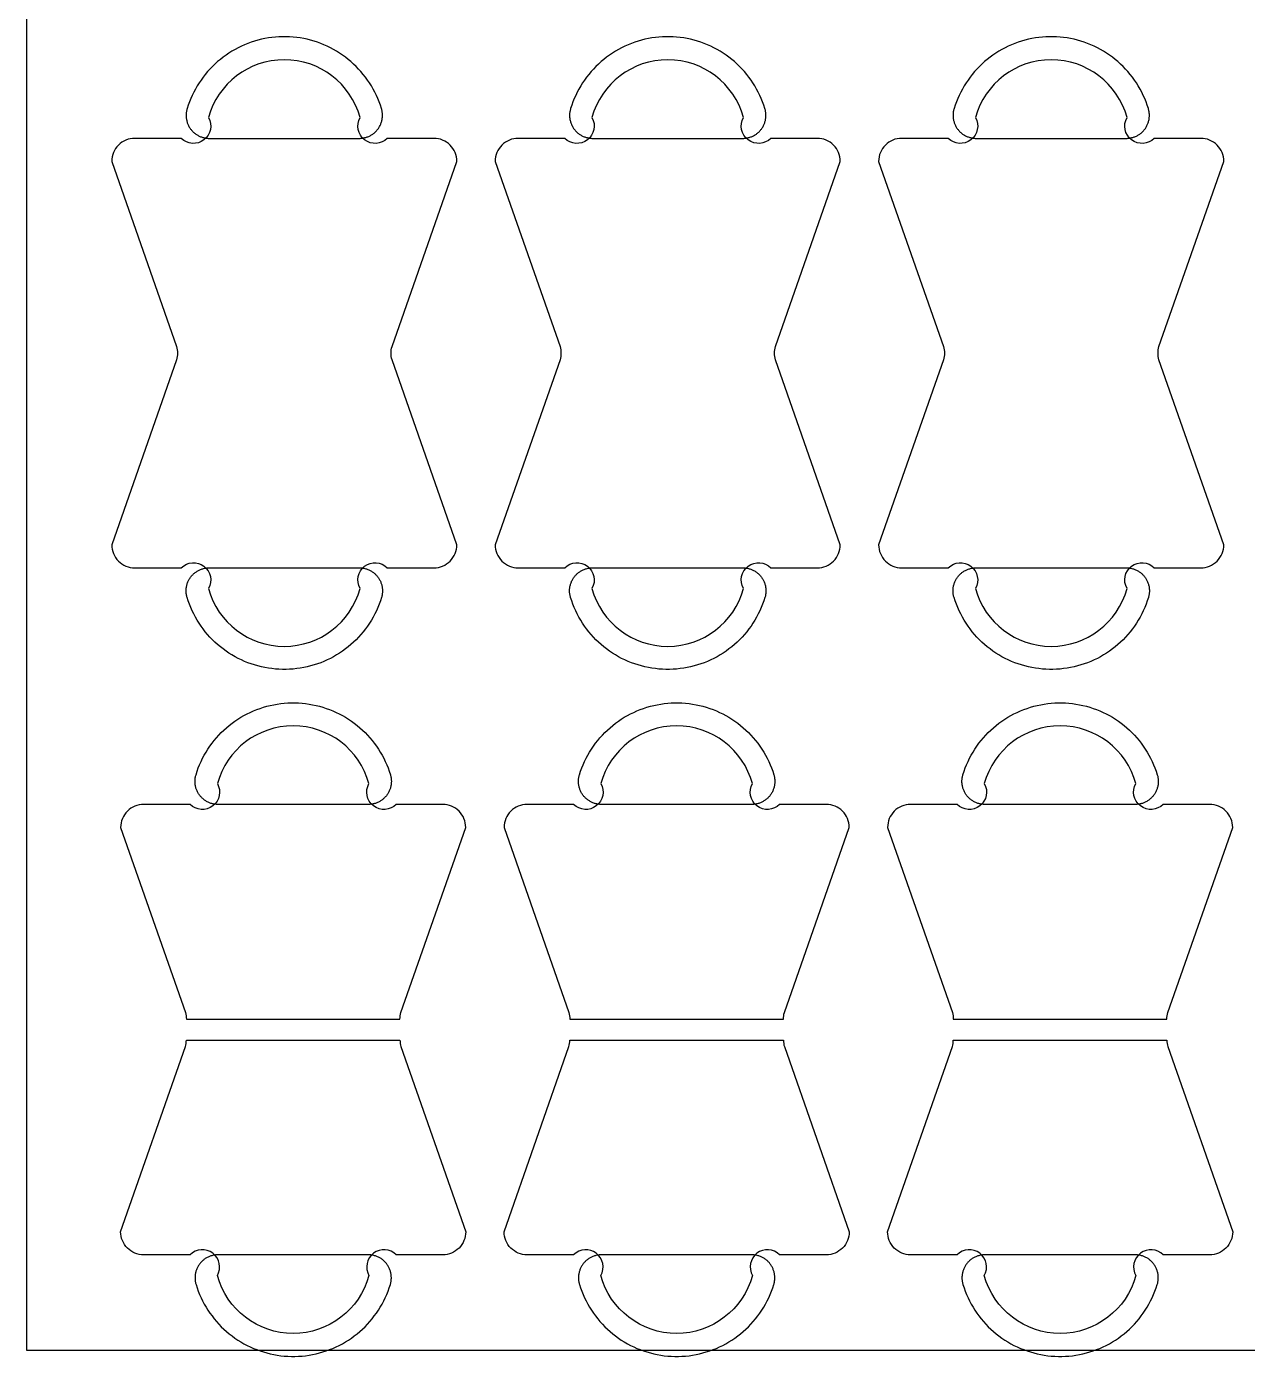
# Model space of a CAD drawing. Extents: x 0 to 2440, y -2 to 1220.
# Drawn here: x 0 to 318.4, y -1.6 to 345.1 of the extents above; entities that cross this region are included whole.
import ezdxf

# ---------------------------------------------------------------- set-up
doc = ezdxf.new("R2010")
doc.units = 0
for name, color, linetype in [('0_SHEET_SPRUCEPLY_2440X122', 1, 'CONTINUOUS'), ('4_ANYTOOL_CUTTHROUGH_OUTSI', 5, 'CONTINUOUS'), ('5_ANYTOOL_HALF_MILL_9MM_IN', 3, 'CONTINUOUS')]:
    doc.layers.add(name, color=color, linetype=linetype)

msp = doc.modelspace()

# ---------------------------------------------------------------- linework, layer by layer
at = {"layer": '0_SHEET_SPRUCEPLY_2440X122'}
msp.add_lwpolyline([(0, 1220), (0, 0), (2440, 0), (2440, 1220)], close=True, dxfattribs=at)
at = {"layer": '4_ANYTOOL_CUTTHROUGH_OUTSI'}
for points in [[(94.07, 204), (106.2, 204, 0.414214), (112.2, 210), (95.3, 258.28, -0.146089), (95.3, 261.72), (112.2, 310, 0.414214), (106.2, 316), (94.07, 316, -0.874623), (86.97, 321.41, 0.763104), (47.43, 321.41, -0.874623), (40.34, 316), (28.2, 316, 0.414214), (22.2, 310), (39.1, 261.72, -0.146089), (39.1, 258.28), (22.2, 210, 0.414214), (28.2, 204), (40.34, 204, -0.874623), (47.43, 198.59, 0.763104), (86.97, 198.59, -0.874623)], [(194.07, 204), (206.2, 204, 0.414214), (212.2, 210), (195.3, 258.28, -0.146089), (195.3, 261.72), (212.2, 310, 0.414214), (206.2, 316), (194.07, 316, -0.874623), (186.97, 321.41, 0.763104), (147.43, 321.41, -0.874623), (140.34, 316), (128.2, 316, 0.414214), (122.2, 310), (139.1, 261.72, -0.146089), (139.1, 258.28), (122.2, 210, 0.414214), (128.2, 204), (140.34, 204, -0.874623), (147.43, 198.59, 0.763104), (186.97, 198.59, -0.874623)], [(294.07, 204), (306.2, 204, 0.414214), (312.2, 210), (295.3, 258.28, -0.146089), (295.3, 261.72), (312.2, 310, 0.414214), (306.2, 316), (294.07, 316, -0.874623), (286.97, 321.41, 0.763104), (247.43, 321.41, -0.874623), (240.34, 316), (228.2, 316, 0.414214), (222.2, 310), (239.1, 261.72, -0.146089), (239.1, 258.28), (222.2, 210, 0.414214), (228.2, 204), (240.34, 204, -0.874623), (247.43, 198.59, 0.763104), (286.97, 198.59, -0.874623)], [(41.42, 88.01, -0.072659), (41.67, 86.29), (97.37, 86.29, -0.072659), (97.62, 88.01), (114.52, 136.29, 0.414214), (108.52, 142.29), (96.38, 142.29, -0.874623), (89.29, 147.71, 0.763104), (49.74, 147.71, -0.874623), (42.65, 142.29), (30.52, 142.29, 0.414214), (24.52, 136.29)], [(141.42, 88.01, -0.072659), (141.67, 86.29), (197.37, 86.29, -0.072659), (197.62, 88.01), (214.52, 136.29, 0.414214), (208.52, 142.29), (196.38, 142.29, -0.874623), (189.29, 147.71, 0.763104), (149.74, 147.71, -0.874623), (142.65, 142.29), (130.52, 142.29, 0.414214), (124.52, 136.29)], [(241.42, 88.01, -0.072659), (241.67, 86.29), (297.37, 86.29, -0.072659), (297.62, 88.01), (314.52, 136.29, 0.414214), (308.52, 142.29), (296.38, 142.29, -0.874623), (289.29, 147.71, 0.763104), (249.74, 147.71, -0.874623), (242.65, 142.29), (230.52, 142.29, 0.414214), (224.52, 136.29)], [(41.42, 79.13, 0.072659), (41.67, 80.85), (97.37, 80.85, 0.072659), (97.62, 79.13), (114.52, 30.85, -0.414214), (108.52, 24.85), (96.38, 24.85, 0.874623), (89.29, 19.43, -0.763104), (49.74, 19.43, 0.874623), (42.65, 24.85), (30.52, 24.85, -0.414214), (24.52, 30.85)], [(141.42, 79.13, 0.072659), (141.67, 80.85), (197.37, 80.85, 0.072659), (197.62, 79.13), (214.52, 30.85, -0.414214), (208.52, 24.85), (196.38, 24.85, 0.874623), (189.29, 19.43, -0.763104), (149.74, 19.43, 0.874623), (142.65, 24.85), (130.52, 24.85, -0.414214), (124.52, 30.85)], [(241.42, 79.13, 0.072659), (241.67, 80.85), (297.37, 80.85, 0.072659), (297.62, 79.13), (314.52, 30.85, -0.414214), (308.52, 24.85), (296.38, 24.85, 0.874623), (289.29, 19.43, -0.763104), (249.74, 19.43, 0.874623), (242.65, 24.85), (230.52, 24.85, -0.414214), (224.52, 30.85)]]:
    msp.add_lwpolyline(points, format="xyb", close=True, dxfattribs=at)
at = {"layer": '5_ANYTOOL_HALF_MILL_9MM_IN'}
for points in [[(41.86, 323.76), (41.8, 323.56), (41.75, 323.36), (41.71, 323.15), (41.67, 322.95), (41.65, 322.74), (41.62, 322.54), (41.61, 322.33), (41.6, 322.12), (41.6, 321.91), (41.61, 321.71), (41.62, 321.5), (41.64, 321.29), (41.67, 321.09), (41.7, 320.88), (41.75, 320.68), (41.8, 320.48), (41.85, 320.28), (41.91, 320.08), (41.98, 319.89), (42.06, 319.69), (42.14, 319.5), (42.23, 319.32), (42.33, 319.13), (42.43, 318.95), (42.54, 318.77), (42.66, 318.6), (42.78, 318.43), (42.9, 318.27), (43.03, 318.11), (43.17, 317.95), (43.31, 317.8), (43.46, 317.65), (43.61, 317.51), (43.77, 317.38), (43.93, 317.25), (44.1, 317.13), (44.27, 317.01), (44.45, 316.9), (44.62, 316.79), (44.81, 316.69), (44.99, 316.6), (45.18, 316.51), (45.37, 316.43), (45.57, 316.36), (45.76, 316.29), (45.96, 316.23), (46.16, 316.18), (46.36, 316.13), (46.57, 316.09), (46.77, 316.06), (46.98, 316.03), (47.18, 316.01), (47.39, 316), (47.6, 316), (86.8, 316), (87.01, 316), (87.22, 316.01), (87.43, 316.03), (87.63, 316.06), (87.84, 316.09), (88.04, 316.13), (88.24, 316.18), (88.44, 316.23), (88.64, 316.29), (88.84, 316.36), (89.03, 316.43), (89.22, 316.51), (89.41, 316.6), (89.6, 316.69), (89.78, 316.79), (89.96, 316.9), (90.13, 317.01), (90.3, 317.13), (90.47, 317.25), (90.63, 317.38), (90.79, 317.51), (90.94, 317.65), (91.09, 317.8), (91.23, 317.95), (91.37, 318.11), (91.5, 318.27), (91.63, 318.43), (91.75, 318.6), (91.86, 318.77), (91.97, 318.95), (92.07, 319.13), (92.17, 319.32), (92.26, 319.5), (92.34, 319.69), (92.42, 319.89), (92.49, 320.08), (92.55, 320.28), (92.61, 320.48), (92.66, 320.68), (92.7, 320.88), (92.73, 321.09), (92.76, 321.29), (92.78, 321.5), (92.8, 321.71), (92.8, 321.91), (92.8, 322.12), (92.79, 322.33), (92.78, 322.54), (92.76, 322.74), (92.73, 322.95), (92.69, 323.15), (92.65, 323.36), (92.6, 323.56), (92.54, 323.76), (92.26, 324.64), (91.94, 325.5), (91.59, 326.36), (91.22, 327.21), (90.81, 328.04), (90.38, 328.85), (89.91, 329.65), (89.42, 330.44), (88.91, 331.21), (88.36, 331.95), (87.79, 332.68), (87.2, 333.39), (86.58, 334.08), (85.94, 334.74), (85.27, 335.38), (84.58, 336), (83.87, 336.6), (83.15, 337.17), (82.4, 337.71), (81.63, 338.23), (80.85, 338.72), (80.05, 339.18), (79.23, 339.61), (78.4, 340.02), (77.55, 340.39), (76.7, 340.74), (75.83, 341.06), (74.95, 341.34), (74.06, 341.6), (73.16, 341.82), (72.26, 342.01), (71.35, 342.17), (70.43, 342.3), (69.51, 342.4), (68.59, 342.46), (67.66, 342.5), (66.74, 342.5), (65.81, 342.46), (64.89, 342.4), (63.97, 342.3), (63.06, 342.17), (62.15, 342.01), (61.24, 341.82), (60.34, 341.6), (59.46, 341.34), (58.58, 341.06), (57.71, 340.74), (56.85, 340.39), (56, 340.02), (55.17, 339.61), (54.36, 339.18), (53.56, 338.72), (52.77, 338.23), (52.01, 337.71), (51.26, 337.17), (50.53, 336.6), (49.82, 336), (49.13, 335.38), (48.47, 334.74), (47.82, 334.08), (47.21, 333.39), (46.61, 332.68), (46.04, 331.95), (45.5, 331.21), (44.98, 330.44), (44.49, 329.65), (44.03, 328.85), (43.59, 328.04), (43.19, 327.21), (42.81, 326.36), (42.46, 325.5), (42.15, 324.64)], [(141.86, 323.76), (141.8, 323.56), (141.75, 323.36), (141.71, 323.15), (141.67, 322.95), (141.65, 322.74), (141.62, 322.54), (141.61, 322.33), (141.6, 322.12), (141.6, 321.91), (141.61, 321.71), (141.62, 321.5), (141.64, 321.29), (141.67, 321.09), (141.7, 320.88), (141.75, 320.68), (141.8, 320.48), (141.85, 320.28), (141.91, 320.08), (141.98, 319.89), (142.06, 319.69), (142.14, 319.5), (142.23, 319.32), (142.33, 319.13), (142.43, 318.95), (142.54, 318.77), (142.66, 318.6), (142.78, 318.43), (142.9, 318.27), (143.03, 318.11), (143.17, 317.95), (143.31, 317.8), (143.46, 317.65), (143.61, 317.51), (143.77, 317.38), (143.93, 317.25), (144.1, 317.13), (144.27, 317.01), (144.45, 316.9), (144.62, 316.79), (144.81, 316.69), (144.99, 316.6), (145.18, 316.51), (145.37, 316.43), (145.57, 316.36), (145.76, 316.29), (145.96, 316.23), (146.16, 316.18), (146.36, 316.13), (146.57, 316.09), (146.77, 316.06), (146.98, 316.03), (147.18, 316.01), (147.39, 316), (147.6, 316), (186.8, 316), (187.01, 316), (187.22, 316.01), (187.43, 316.03), (187.63, 316.06), (187.84, 316.09), (188.04, 316.13), (188.24, 316.18), (188.44, 316.23), (188.64, 316.29), (188.84, 316.36), (189.03, 316.43), (189.22, 316.51), (189.41, 316.6), (189.6, 316.69), (189.78, 316.79), (189.96, 316.9), (190.13, 317.01), (190.3, 317.13), (190.47, 317.25), (190.63, 317.38), (190.79, 317.51), (190.94, 317.65), (191.09, 317.8), (191.23, 317.95), (191.37, 318.11), (191.5, 318.27), (191.63, 318.43), (191.75, 318.6), (191.86, 318.77), (191.97, 318.95), (192.07, 319.13), (192.17, 319.32), (192.26, 319.5), (192.34, 319.69), (192.42, 319.89), (192.49, 320.08), (192.55, 320.28), (192.61, 320.48), (192.66, 320.68), (192.7, 320.88), (192.73, 321.09), (192.76, 321.29), (192.78, 321.5), (192.8, 321.71), (192.8, 321.91), (192.8, 322.12), (192.79, 322.33), (192.78, 322.54), (192.76, 322.74), (192.73, 322.95), (192.69, 323.15), (192.65, 323.36), (192.6, 323.56), (192.54, 323.76), (192.26, 324.64), (191.94, 325.5), (191.59, 326.36), (191.22, 327.21), (190.81, 328.04), (190.38, 328.85), (189.91, 329.65), (189.42, 330.44), (188.91, 331.21), (188.36, 331.95), (187.79, 332.68), (187.2, 333.39), (186.58, 334.08), (185.94, 334.74), (185.27, 335.38), (184.58, 336), (183.87, 336.6), (183.15, 337.17), (182.4, 337.71), (181.63, 338.23), (180.85, 338.72), (180.05, 339.18), (179.23, 339.61), (178.4, 340.02), (177.55, 340.39), (176.7, 340.74), (175.83, 341.06), (174.95, 341.34), (174.06, 341.6), (173.16, 341.82), (172.26, 342.01), (171.35, 342.17), (170.43, 342.3), (169.51, 342.4), (168.59, 342.46), (167.66, 342.5), (166.74, 342.5), (165.81, 342.46), (164.89, 342.4), (163.97, 342.3), (163.06, 342.17), (162.15, 342.01), (161.24, 341.82), (160.34, 341.6), (159.46, 341.34), (158.58, 341.06), (157.71, 340.74), (156.85, 340.39), (156, 340.02), (155.17, 339.61), (154.36, 339.18), (153.56, 338.72), (152.77, 338.23), (152.01, 337.71), (151.26, 337.17), (150.53, 336.6), (149.82, 336), (149.13, 335.38), (148.47, 334.74), (147.82, 334.08), (147.21, 333.39), (146.61, 332.68), (146.04, 331.95), (145.5, 331.21), (144.98, 330.44), (144.49, 329.65), (144.03, 328.85), (143.59, 328.04), (143.19, 327.21), (142.81, 326.36), (142.46, 325.5), (142.15, 324.64)], [(241.86, 323.76), (241.8, 323.56), (241.75, 323.36), (241.71, 323.15), (241.67, 322.95), (241.65, 322.74), (241.62, 322.54), (241.61, 322.33), (241.6, 322.12), (241.6, 321.91), (241.61, 321.71), (241.62, 321.5), (241.64, 321.29), (241.67, 321.09), (241.7, 320.88), (241.75, 320.68), (241.8, 320.48), (241.85, 320.28), (241.91, 320.08), (241.98, 319.89), (242.06, 319.69), (242.14, 319.5), (242.23, 319.32), (242.33, 319.13), (242.43, 318.95), (242.54, 318.77), (242.66, 318.6), (242.78, 318.43), (242.9, 318.27), (243.03, 318.11), (243.17, 317.95), (243.31, 317.8), (243.46, 317.65), (243.61, 317.51), (243.77, 317.38), (243.93, 317.25), (244.1, 317.13), (244.27, 317.01), (244.45, 316.9), (244.62, 316.79), (244.81, 316.69), (244.99, 316.6), (245.18, 316.51), (245.37, 316.43), (245.57, 316.36), (245.76, 316.29), (245.96, 316.23), (246.16, 316.18), (246.36, 316.13), (246.57, 316.09), (246.77, 316.06), (246.98, 316.03), (247.18, 316.01), (247.39, 316), (247.6, 316), (286.8, 316), (287.01, 316), (287.22, 316.01), (287.43, 316.03), (287.63, 316.06), (287.84, 316.09), (288.04, 316.13), (288.24, 316.18), (288.44, 316.23), (288.64, 316.29), (288.84, 316.36), (289.03, 316.43), (289.22, 316.51), (289.41, 316.6), (289.6, 316.69), (289.78, 316.79), (289.96, 316.9), (290.13, 317.01), (290.3, 317.13), (290.47, 317.25), (290.63, 317.38), (290.79, 317.51), (290.94, 317.65), (291.09, 317.8), (291.23, 317.95), (291.37, 318.11), (291.5, 318.27), (291.63, 318.43), (291.75, 318.6), (291.86, 318.77), (291.97, 318.95), (292.07, 319.13), (292.17, 319.32), (292.26, 319.5), (292.34, 319.69), (292.42, 319.89), (292.49, 320.08), (292.55, 320.28), (292.61, 320.48), (292.66, 320.68), (292.7, 320.88), (292.73, 321.09), (292.76, 321.29), (292.78, 321.5), (292.8, 321.71), (292.8, 321.91), (292.8, 322.12), (292.79, 322.33), (292.78, 322.54), (292.76, 322.74), (292.73, 322.95), (292.69, 323.15), (292.65, 323.36), (292.6, 323.56), (292.54, 323.76), (292.26, 324.64), (291.94, 325.5), (291.59, 326.36), (291.22, 327.21), (290.81, 328.04), (290.38, 328.85), (289.91, 329.65), (289.42, 330.44), (288.91, 331.21), (288.36, 331.95), (287.79, 332.68), (287.2, 333.39), (286.58, 334.08), (285.94, 334.74), (285.27, 335.38), (284.58, 336), (283.87, 336.6), (283.15, 337.17), (282.4, 337.71), (281.63, 338.23), (280.85, 338.72), (280.05, 339.18), (279.23, 339.61), (278.4, 340.02), (277.55, 340.39), (276.7, 340.74), (275.83, 341.06), (274.95, 341.34), (274.06, 341.6), (273.16, 341.82), (272.26, 342.01), (271.35, 342.17), (270.43, 342.3), (269.51, 342.4), (268.59, 342.46), (267.66, 342.5), (266.74, 342.5), (265.81, 342.46), (264.89, 342.4), (263.97, 342.3), (263.06, 342.17), (262.15, 342.01), (261.24, 341.82), (260.34, 341.6), (259.46, 341.34), (258.58, 341.06), (257.71, 340.74), (256.85, 340.39), (256, 340.02), (255.17, 339.61), (254.36, 339.18), (253.56, 338.72), (252.77, 338.23), (252.01, 337.71), (251.26, 337.17), (250.53, 336.6), (249.82, 336), (249.13, 335.38), (248.47, 334.74), (247.82, 334.08), (247.21, 333.39), (246.61, 332.68), (246.04, 331.95), (245.5, 331.21), (244.98, 330.44), (244.49, 329.65), (244.03, 328.85), (243.59, 328.04), (243.19, 327.21), (242.81, 326.36), (242.46, 325.5), (242.15, 324.64)], [(41.86, 196.24), (41.8, 196.44), (41.75, 196.64), (41.71, 196.85), (41.67, 197.05), (41.65, 197.26), (41.62, 197.46), (41.61, 197.67), (41.6, 197.88), (41.6, 198.09), (41.61, 198.29), (41.62, 198.5), (41.64, 198.71), (41.67, 198.91), (41.7, 199.12), (41.75, 199.32), (41.8, 199.52), (41.85, 199.72), (41.91, 199.92), (41.98, 200.11), (42.06, 200.31), (42.14, 200.5), (42.23, 200.68), (42.33, 200.87), (42.43, 201.05), (42.54, 201.23), (42.66, 201.4), (42.78, 201.57), (42.9, 201.73), (43.03, 201.89), (43.17, 202.05), (43.31, 202.2), (43.46, 202.35), (43.61, 202.49), (43.77, 202.62), (43.93, 202.75), (44.1, 202.87), (44.27, 202.99), (44.45, 203.1), (44.62, 203.21), (44.81, 203.31), (44.99, 203.4), (45.18, 203.49), (45.37, 203.57), (45.57, 203.64), (45.76, 203.71), (45.96, 203.77), (46.16, 203.82), (46.36, 203.87), (46.57, 203.91), (46.77, 203.94), (46.98, 203.97), (47.18, 203.99), (47.39, 204), (47.6, 204), (86.8, 204), (87.01, 204), (87.22, 203.99), (87.43, 203.97), (87.63, 203.94), (87.84, 203.91), (88.04, 203.87), (88.24, 203.82), (88.44, 203.77), (88.64, 203.71), (88.84, 203.64), (89.03, 203.57), (89.22, 203.49), (89.41, 203.4), (89.6, 203.31), (89.78, 203.21), (89.96, 203.1), (90.13, 202.99), (90.3, 202.87), (90.47, 202.75), (90.63, 202.62), (90.79, 202.49), (90.94, 202.35), (91.09, 202.2), (91.23, 202.05), (91.37, 201.89), (91.5, 201.73), (91.63, 201.57), (91.75, 201.4), (91.86, 201.23), (91.97, 201.05), (92.07, 200.87), (92.17, 200.68), (92.26, 200.5), (92.34, 200.31), (92.42, 200.11), (92.49, 199.92), (92.55, 199.72), (92.61, 199.52), (92.66, 199.32), (92.7, 199.12), (92.73, 198.91), (92.76, 198.71), (92.78, 198.5), (92.8, 198.29), (92.8, 198.09), (92.8, 197.88), (92.79, 197.67), (92.78, 197.46), (92.76, 197.26), (92.73, 197.05), (92.69, 196.85), (92.65, 196.64), (92.6, 196.44), (92.54, 196.24), (92.26, 195.36), (91.94, 194.5), (91.59, 193.64), (91.22, 192.79), (90.81, 191.96), (90.38, 191.15), (89.91, 190.35), (89.42, 189.56), (88.91, 188.79), (88.36, 188.05), (87.79, 187.32), (87.2, 186.61), (86.58, 185.92), (85.94, 185.26), (85.27, 184.62), (84.58, 184), (83.87, 183.4), (83.15, 182.83), (82.4, 182.29), (81.63, 181.77), (80.85, 181.28), (80.05, 180.82), (79.23, 180.39), (78.4, 179.98), (77.55, 179.61), (76.7, 179.26), (75.83, 178.94), (74.95, 178.66), (74.06, 178.4), (73.16, 178.18), (72.26, 177.99), (71.35, 177.83), (70.43, 177.7), (69.51, 177.6), (68.59, 177.54), (67.66, 177.5), (66.74, 177.5), (65.81, 177.54), (64.89, 177.6), (63.97, 177.7), (63.06, 177.83), (62.15, 177.99), (61.24, 178.18), (60.34, 178.4), (59.46, 178.66), (58.58, 178.94), (57.71, 179.26), (56.85, 179.61), (56, 179.98), (55.17, 180.39), (54.36, 180.82), (53.56, 181.28), (52.77, 181.77), (52.01, 182.29), (51.26, 182.83), (50.53, 183.4), (49.82, 184), (49.13, 184.62), (48.47, 185.26), (47.82, 185.92), (47.21, 186.61), (46.61, 187.32), (46.04, 188.05), (45.5, 188.79), (44.98, 189.56), (44.49, 190.35), (44.03, 191.15), (43.59, 191.96), (43.19, 192.79), (42.81, 193.64), (42.46, 194.5), (42.15, 195.36)], [(141.86, 196.24), (141.8, 196.44), (141.75, 196.64), (141.71, 196.85), (141.67, 197.05), (141.65, 197.26), (141.62, 197.46), (141.61, 197.67), (141.6, 197.88), (141.6, 198.09), (141.61, 198.29), (141.62, 198.5), (141.64, 198.71), (141.67, 198.91), (141.7, 199.12), (141.75, 199.32), (141.8, 199.52), (141.85, 199.72), (141.91, 199.92), (141.98, 200.11), (142.06, 200.31), (142.14, 200.5), (142.23, 200.68), (142.33, 200.87), (142.43, 201.05), (142.54, 201.23), (142.66, 201.4), (142.78, 201.57), (142.9, 201.73), (143.03, 201.89), (143.17, 202.05), (143.31, 202.2), (143.46, 202.35), (143.61, 202.49), (143.77, 202.62), (143.93, 202.75), (144.1, 202.87), (144.27, 202.99), (144.45, 203.1), (144.62, 203.21), (144.81, 203.31), (144.99, 203.4), (145.18, 203.49), (145.37, 203.57), (145.57, 203.64), (145.76, 203.71), (145.96, 203.77), (146.16, 203.82), (146.36, 203.87), (146.57, 203.91), (146.77, 203.94), (146.98, 203.97), (147.18, 203.99), (147.39, 204), (147.6, 204), (186.8, 204), (187.01, 204), (187.22, 203.99), (187.43, 203.97), (187.63, 203.94), (187.84, 203.91), (188.04, 203.87), (188.24, 203.82), (188.44, 203.77), (188.64, 203.71), (188.84, 203.64), (189.03, 203.57), (189.22, 203.49), (189.41, 203.4), (189.6, 203.31), (189.78, 203.21), (189.96, 203.1), (190.13, 202.99), (190.3, 202.87), (190.47, 202.75), (190.63, 202.62), (190.79, 202.49), (190.94, 202.35), (191.09, 202.2), (191.23, 202.05), (191.37, 201.89), (191.5, 201.73), (191.63, 201.57), (191.75, 201.4), (191.86, 201.23), (191.97, 201.05), (192.07, 200.87), (192.17, 200.68), (192.26, 200.5), (192.34, 200.31), (192.42, 200.11), (192.49, 199.92), (192.55, 199.72), (192.61, 199.52), (192.66, 199.32), (192.7, 199.12), (192.73, 198.91), (192.76, 198.71), (192.78, 198.5), (192.8, 198.29), (192.8, 198.09), (192.8, 197.88), (192.79, 197.67), (192.78, 197.46), (192.76, 197.26), (192.73, 197.05), (192.69, 196.85), (192.65, 196.64), (192.6, 196.44), (192.54, 196.24), (192.26, 195.36), (191.94, 194.5), (191.59, 193.64), (191.22, 192.79), (190.81, 191.96), (190.38, 191.15), (189.91, 190.35), (189.42, 189.56), (188.91, 188.79), (188.36, 188.05), (187.79, 187.32), (187.2, 186.61), (186.58, 185.92), (185.94, 185.26), (185.27, 184.62), (184.58, 184), (183.87, 183.4), (183.15, 182.83), (182.4, 182.29), (181.63, 181.77), (180.85, 181.28), (180.05, 180.82), (179.23, 180.39), (178.4, 179.98), (177.55, 179.61), (176.7, 179.26), (175.83, 178.94), (174.95, 178.66), (174.06, 178.4), (173.16, 178.18), (172.26, 177.99), (171.35, 177.83), (170.43, 177.7), (169.51, 177.6), (168.59, 177.54), (167.66, 177.5), (166.74, 177.5), (165.81, 177.54), (164.89, 177.6), (163.97, 177.7), (163.06, 177.83), (162.15, 177.99), (161.24, 178.18), (160.34, 178.4), (159.46, 178.66), (158.58, 178.94), (157.71, 179.26), (156.85, 179.61), (156, 179.98), (155.17, 180.39), (154.36, 180.82), (153.56, 181.28), (152.77, 181.77), (152.01, 182.29), (151.26, 182.83), (150.53, 183.4), (149.82, 184), (149.13, 184.62), (148.47, 185.26), (147.82, 185.92), (147.21, 186.61), (146.61, 187.32), (146.04, 188.05), (145.5, 188.79), (144.98, 189.56), (144.49, 190.35), (144.03, 191.15), (143.59, 191.96), (143.19, 192.79), (142.81, 193.64), (142.46, 194.5), (142.15, 195.36)], [(241.86, 196.24), (241.8, 196.44), (241.75, 196.64), (241.71, 196.85), (241.67, 197.05), (241.65, 197.26), (241.62, 197.46), (241.61, 197.67), (241.6, 197.88), (241.6, 198.09), (241.61, 198.29), (241.62, 198.5), (241.64, 198.71), (241.67, 198.91), (241.7, 199.12), (241.75, 199.32), (241.8, 199.52), (241.85, 199.72), (241.91, 199.92), (241.98, 200.11), (242.06, 200.31), (242.14, 200.5), (242.23, 200.68), (242.33, 200.87), (242.43, 201.05), (242.54, 201.23), (242.66, 201.4), (242.78, 201.57), (242.9, 201.73), (243.03, 201.89), (243.17, 202.05), (243.31, 202.2), (243.46, 202.35), (243.61, 202.49), (243.77, 202.62), (243.93, 202.75), (244.1, 202.87), (244.27, 202.99), (244.45, 203.1), (244.62, 203.21), (244.81, 203.31), (244.99, 203.4), (245.18, 203.49), (245.37, 203.57), (245.57, 203.64), (245.76, 203.71), (245.96, 203.77), (246.16, 203.82), (246.36, 203.87), (246.57, 203.91), (246.77, 203.94), (246.98, 203.97), (247.18, 203.99), (247.39, 204), (247.6, 204), (286.8, 204), (287.01, 204), (287.22, 203.99), (287.43, 203.97), (287.63, 203.94), (287.84, 203.91), (288.04, 203.87), (288.24, 203.82), (288.44, 203.77), (288.64, 203.71), (288.84, 203.64), (289.03, 203.57), (289.22, 203.49), (289.41, 203.4), (289.6, 203.31), (289.78, 203.21), (289.96, 203.1), (290.13, 202.99), (290.3, 202.87), (290.47, 202.75), (290.63, 202.62), (290.79, 202.49), (290.94, 202.35), (291.09, 202.2), (291.23, 202.05), (291.37, 201.89), (291.5, 201.73), (291.63, 201.57), (291.75, 201.4), (291.86, 201.23), (291.97, 201.05), (292.07, 200.87), (292.17, 200.68), (292.26, 200.5), (292.34, 200.31), (292.42, 200.11), (292.49, 199.92), (292.55, 199.72), (292.61, 199.52), (292.66, 199.32), (292.7, 199.12), (292.73, 198.91), (292.76, 198.71), (292.78, 198.5), (292.8, 198.29), (292.8, 198.09), (292.8, 197.88), (292.79, 197.67), (292.78, 197.46), (292.76, 197.26), (292.73, 197.05), (292.69, 196.85), (292.65, 196.64), (292.6, 196.44), (292.54, 196.24), (292.26, 195.36), (291.94, 194.5), (291.59, 193.64), (291.22, 192.79), (290.81, 191.96), (290.38, 191.15), (289.91, 190.35), (289.42, 189.56), (288.91, 188.79), (288.36, 188.05), (287.79, 187.32), (287.2, 186.61), (286.58, 185.92), (285.94, 185.26), (285.27, 184.62), (284.58, 184), (283.87, 183.4), (283.15, 182.83), (282.4, 182.29), (281.63, 181.77), (280.85, 181.28), (280.05, 180.82), (279.23, 180.39), (278.4, 179.98), (277.55, 179.61), (276.7, 179.26), (275.83, 178.94), (274.95, 178.66), (274.06, 178.4), (273.16, 178.18), (272.26, 177.99), (271.35, 177.83), (270.43, 177.7), (269.51, 177.6), (268.59, 177.54), (267.66, 177.5), (266.74, 177.5), (265.81, 177.54), (264.89, 177.6), (263.97, 177.7), (263.06, 177.83), (262.15, 177.99), (261.24, 178.18), (260.34, 178.4), (259.46, 178.66), (258.58, 178.94), (257.71, 179.26), (256.85, 179.61), (256, 179.98), (255.17, 180.39), (254.36, 180.82), (253.56, 181.28), (252.77, 181.77), (252.01, 182.29), (251.26, 182.83), (250.53, 183.4), (249.82, 184), (249.13, 184.62), (248.47, 185.26), (247.82, 185.92), (247.21, 186.61), (246.61, 187.32), (246.04, 188.05), (245.5, 188.79), (244.98, 189.56), (244.49, 190.35), (244.03, 191.15), (243.59, 191.96), (243.19, 192.79), (242.81, 193.64), (242.46, 194.5), (242.15, 195.36)], [(94.86, 150.05), (94.91, 149.85), (94.96, 149.65), (95.01, 149.45), (95.04, 149.24), (95.07, 149.04), (95.1, 148.83), (95.11, 148.62), (95.12, 148.42), (95.12, 148.21), (95.11, 148), (95.1, 147.79), (95.08, 147.59), (95.05, 147.38), (95.02, 147.18), (94.97, 146.97), (94.92, 146.77), (94.87, 146.57), (94.8, 146.38), (94.73, 146.18), (94.66, 145.99), (94.58, 145.8), (94.49, 145.61), (94.39, 145.43), (94.29, 145.25), (94.18, 145.07), (94.06, 144.9), (93.94, 144.73), (93.82, 144.56), (93.69, 144.4), (93.55, 144.25), (93.41, 144.1), (93.26, 143.95), (93.1, 143.81), (92.95, 143.67), (92.79, 143.54), (92.62, 143.42), (92.45, 143.3), (92.27, 143.19), (92.1, 143.08), (91.91, 142.98), (91.73, 142.89), (91.54, 142.8), (91.35, 142.72), (91.15, 142.65), (90.96, 142.58), (90.76, 142.52), (90.56, 142.47), (90.36, 142.42), (90.15, 142.38), (89.95, 142.35), (89.74, 142.33), (89.53, 142.31), (89.33, 142.3), (89.12, 142.29), (49.92, 142.29), (49.71, 142.3), (49.5, 142.31), (49.29, 142.33), (49.09, 142.35), (48.88, 142.38), (48.68, 142.42), (48.48, 142.47), (48.28, 142.52), (48.08, 142.58), (47.88, 142.65), (47.69, 142.72), (47.5, 142.8), (47.31, 142.89), (47.12, 142.98), (46.94, 143.08), (46.76, 143.19), (46.59, 143.3), (46.42, 143.42), (46.25, 143.54), (46.09, 143.67), (45.93, 143.81), (45.78, 143.95), (45.63, 144.1), (45.49, 144.25), (45.35, 144.4), (45.22, 144.56), (45.09, 144.73), (44.97, 144.9), (44.86, 145.07), (44.75, 145.25), (44.65, 145.43), (44.55, 145.61), (44.46, 145.8), (44.38, 145.99), (44.3, 146.18), (44.23, 146.38), (44.17, 146.57), (44.11, 146.77), (44.06, 146.97), (44.02, 147.18), (43.99, 147.38), (43.96, 147.59), (43.94, 147.79), (43.92, 148), (43.92, 148.21), (43.92, 148.42), (43.92, 148.62), (43.94, 148.83), (43.96, 149.04), (43.99, 149.24), (44.03, 149.45), (44.07, 149.65), (44.12, 149.85), (44.18, 150.05), (44.46, 150.93), (44.78, 151.8), (45.13, 152.66), (45.5, 153.5), (45.91, 154.33), (46.34, 155.15), (46.81, 155.95), (47.3, 156.73), (47.81, 157.5), (48.36, 158.25), (48.93, 158.98), (49.52, 159.68), (50.14, 160.37), (50.78, 161.04), (51.45, 161.68), (52.14, 162.3), (52.84, 162.89), (53.57, 163.46), (54.32, 164), (55.09, 164.52), (55.87, 165.01), (56.67, 165.47), (57.49, 165.91), (58.32, 166.31), (59.17, 166.69), (60.02, 167.04), (60.89, 167.35), (61.77, 167.64), (62.66, 167.89), (63.56, 168.12), (64.46, 168.31), (65.37, 168.47), (66.29, 168.6), (67.21, 168.69), (68.13, 168.76), (69.06, 168.79), (69.98, 168.79), (70.9, 168.76), (71.83, 168.69), (72.75, 168.6), (73.66, 168.47), (74.57, 168.31), (75.48, 168.12), (76.37, 167.89), (77.26, 167.64), (78.14, 167.35), (79.01, 167.04), (79.87, 166.69), (80.71, 166.31), (81.55, 165.91), (82.36, 165.47), (83.16, 165.01), (83.95, 164.52), (84.71, 164), (85.46, 163.46), (86.19, 162.89), (86.9, 162.3), (87.59, 161.68), (88.25, 161.04), (88.89, 160.37), (89.51, 159.68), (90.11, 158.98), (90.68, 158.25), (91.22, 157.5), (91.74, 156.73), (92.23, 155.95), (92.69, 155.15), (93.13, 154.33), (93.53, 153.5), (93.91, 152.66), (94.25, 151.8), (94.57, 150.93)], [(194.86, 150.05), (194.91, 149.85), (194.96, 149.65), (195.01, 149.45), (195.04, 149.24), (195.07, 149.04), (195.1, 148.83), (195.11, 148.62), (195.12, 148.42), (195.12, 148.21), (195.11, 148), (195.1, 147.79), (195.08, 147.59), (195.05, 147.38), (195.02, 147.18), (194.97, 146.97), (194.92, 146.77), (194.87, 146.57), (194.8, 146.38), (194.73, 146.18), (194.66, 145.99), (194.58, 145.8), (194.49, 145.61), (194.39, 145.43), (194.29, 145.25), (194.18, 145.07), (194.06, 144.9), (193.94, 144.73), (193.82, 144.56), (193.69, 144.4), (193.55, 144.25), (193.41, 144.1), (193.26, 143.95), (193.1, 143.81), (192.95, 143.67), (192.79, 143.54), (192.62, 143.42), (192.45, 143.3), (192.27, 143.19), (192.1, 143.08), (191.91, 142.98), (191.73, 142.89), (191.54, 142.8), (191.35, 142.72), (191.15, 142.65), (190.96, 142.58), (190.76, 142.52), (190.56, 142.47), (190.36, 142.42), (190.15, 142.38), (189.95, 142.35), (189.74, 142.33), (189.53, 142.31), (189.33, 142.3), (189.12, 142.29), (149.92, 142.29), (149.71, 142.3), (149.5, 142.31), (149.29, 142.33), (149.09, 142.35), (148.88, 142.38), (148.68, 142.42), (148.48, 142.47), (148.28, 142.52), (148.08, 142.58), (147.88, 142.65), (147.69, 142.72), (147.5, 142.8), (147.31, 142.89), (147.12, 142.98), (146.94, 143.08), (146.76, 143.19), (146.59, 143.3), (146.42, 143.42), (146.25, 143.54), (146.09, 143.67), (145.93, 143.81), (145.78, 143.95), (145.63, 144.1), (145.49, 144.25), (145.35, 144.4), (145.22, 144.56), (145.09, 144.73), (144.97, 144.9), (144.86, 145.07), (144.75, 145.25), (144.65, 145.43), (144.55, 145.61), (144.46, 145.8), (144.38, 145.99), (144.3, 146.18), (144.23, 146.38), (144.17, 146.57), (144.11, 146.77), (144.06, 146.97), (144.02, 147.18), (143.99, 147.38), (143.96, 147.59), (143.94, 147.79), (143.92, 148), (143.92, 148.21), (143.92, 148.42), (143.92, 148.62), (143.94, 148.83), (143.96, 149.04), (143.99, 149.24), (144.03, 149.45), (144.07, 149.65), (144.12, 149.85), (144.18, 150.05), (144.46, 150.93), (144.78, 151.8), (145.13, 152.66), (145.5, 153.5), (145.91, 154.33), (146.34, 155.15), (146.81, 155.95), (147.3, 156.73), (147.81, 157.5), (148.36, 158.25), (148.93, 158.98), (149.52, 159.68), (150.14, 160.37), (150.78, 161.04), (151.45, 161.68), (152.14, 162.3), (152.84, 162.89), (153.57, 163.46), (154.32, 164), (155.09, 164.52), (155.87, 165.01), (156.67, 165.47), (157.49, 165.91), (158.32, 166.31), (159.17, 166.69), (160.02, 167.04), (160.89, 167.35), (161.77, 167.64), (162.66, 167.89), (163.56, 168.12), (164.46, 168.31), (165.37, 168.47), (166.29, 168.6), (167.21, 168.69), (168.13, 168.76), (169.06, 168.79), (169.98, 168.79), (170.9, 168.76), (171.83, 168.69), (172.75, 168.6), (173.66, 168.47), (174.57, 168.31), (175.48, 168.12), (176.37, 167.89), (177.26, 167.64), (178.14, 167.35), (179.01, 167.04), (179.87, 166.69), (180.71, 166.31), (181.55, 165.91), (182.36, 165.47), (183.16, 165.01), (183.95, 164.52), (184.71, 164), (185.46, 163.46), (186.19, 162.89), (186.9, 162.3), (187.59, 161.68), (188.25, 161.04), (188.89, 160.37), (189.51, 159.68), (190.11, 158.98), (190.68, 158.25), (191.22, 157.5), (191.74, 156.73), (192.23, 155.95), (192.69, 155.15), (193.13, 154.33), (193.53, 153.5), (193.91, 152.66), (194.25, 151.8), (194.57, 150.93)], [(294.86, 150.05), (294.91, 149.85), (294.96, 149.65), (295.01, 149.45), (295.04, 149.24), (295.07, 149.04), (295.1, 148.83), (295.11, 148.62), (295.12, 148.42), (295.12, 148.21), (295.11, 148), (295.1, 147.79), (295.08, 147.59), (295.05, 147.38), (295.02, 147.18), (294.97, 146.97), (294.92, 146.77), (294.87, 146.57), (294.8, 146.38), (294.73, 146.18), (294.66, 145.99), (294.58, 145.8), (294.49, 145.61), (294.39, 145.43), (294.29, 145.25), (294.18, 145.07), (294.06, 144.9), (293.94, 144.73), (293.82, 144.56), (293.69, 144.4), (293.55, 144.25), (293.41, 144.1), (293.26, 143.95), (293.1, 143.81), (292.95, 143.67), (292.79, 143.54), (292.62, 143.42), (292.45, 143.3), (292.27, 143.19), (292.1, 143.08), (291.91, 142.98), (291.73, 142.89), (291.54, 142.8), (291.35, 142.72), (291.15, 142.65), (290.96, 142.58), (290.76, 142.52), (290.56, 142.47), (290.36, 142.42), (290.15, 142.38), (289.95, 142.35), (289.74, 142.33), (289.53, 142.31), (289.33, 142.3), (289.12, 142.29), (249.92, 142.29), (249.71, 142.3), (249.5, 142.31), (249.29, 142.33), (249.09, 142.35), (248.88, 142.38), (248.68, 142.42), (248.48, 142.47), (248.28, 142.52), (248.08, 142.58), (247.88, 142.65), (247.69, 142.72), (247.5, 142.8), (247.31, 142.89), (247.12, 142.98), (246.94, 143.08), (246.76, 143.19), (246.59, 143.3), (246.42, 143.42), (246.25, 143.54), (246.09, 143.67), (245.93, 143.81), (245.78, 143.95), (245.63, 144.1), (245.49, 144.25), (245.35, 144.4), (245.22, 144.56), (245.09, 144.73), (244.97, 144.9), (244.86, 145.07), (244.75, 145.25), (244.65, 145.43), (244.55, 145.61), (244.46, 145.8), (244.38, 145.99), (244.3, 146.18), (244.23, 146.38), (244.17, 146.57), (244.11, 146.77), (244.06, 146.97), (244.02, 147.18), (243.99, 147.38), (243.96, 147.59), (243.94, 147.79), (243.92, 148), (243.92, 148.21), (243.92, 148.42), (243.92, 148.62), (243.94, 148.83), (243.96, 149.04), (243.99, 149.24), (244.03, 149.45), (244.07, 149.65), (244.12, 149.85), (244.18, 150.05), (244.46, 150.93), (244.78, 151.8), (245.13, 152.66), (245.5, 153.5), (245.91, 154.33), (246.34, 155.15), (246.81, 155.95), (247.3, 156.73), (247.81, 157.5), (248.36, 158.25), (248.93, 158.98), (249.52, 159.68), (250.14, 160.37), (250.78, 161.04), (251.45, 161.68), (252.14, 162.3), (252.84, 162.89), (253.57, 163.46), (254.32, 164), (255.09, 164.52), (255.87, 165.01), (256.67, 165.47), (257.49, 165.91), (258.32, 166.31), (259.17, 166.69), (260.02, 167.04), (260.89, 167.35), (261.77, 167.64), (262.66, 167.89), (263.56, 168.12), (264.46, 168.31), (265.37, 168.47), (266.29, 168.6), (267.21, 168.69), (268.13, 168.76), (269.06, 168.79), (269.98, 168.79), (270.9, 168.76), (271.83, 168.69), (272.75, 168.6), (273.66, 168.47), (274.57, 168.31), (275.48, 168.12), (276.37, 167.89), (277.26, 167.64), (278.14, 167.35), (279.01, 167.04), (279.87, 166.69), (280.71, 166.31), (281.55, 165.91), (282.36, 165.47), (283.16, 165.01), (283.95, 164.52), (284.71, 164), (285.46, 163.46), (286.19, 162.89), (286.9, 162.3), (287.59, 161.68), (288.25, 161.04), (288.89, 160.37), (289.51, 159.68), (290.11, 158.98), (290.68, 158.25), (291.22, 157.5), (291.74, 156.73), (292.23, 155.95), (292.69, 155.15), (293.13, 154.33), (293.53, 153.5), (293.91, 152.66), (294.25, 151.8), (294.57, 150.93)], [(94.86, 17.09), (94.91, 17.29), (94.96, 17.49), (95.01, 17.69), (95.04, 17.9), (95.07, 18.1), (95.1, 18.31), (95.11, 18.52), (95.12, 18.72), (95.12, 18.93), (95.11, 19.14), (95.1, 19.35), (95.08, 19.55), (95.05, 19.76), (95.02, 19.96), (94.97, 20.17), (94.92, 20.37), (94.87, 20.57), (94.8, 20.77), (94.73, 20.96), (94.66, 21.15), (94.58, 21.34), (94.49, 21.53), (94.39, 21.71), (94.29, 21.9), (94.18, 22.07), (94.06, 22.25), (93.94, 22.41), (93.82, 22.58), (93.69, 22.74), (93.55, 22.89), (93.41, 23.05), (93.26, 23.19), (93.1, 23.33), (92.95, 23.47), (92.79, 23.6), (92.62, 23.72), (92.45, 23.84), (92.27, 23.95), (92.1, 24.06), (91.91, 24.16), (91.73, 24.25), (91.54, 24.34), (91.35, 24.42), (91.15, 24.49), (90.96, 24.56), (90.76, 24.62), (90.56, 24.67), (90.36, 24.72), (90.15, 24.76), (89.95, 24.79), (89.74, 24.81), (89.53, 24.83), (89.33, 24.84), (89.12, 24.85), (49.92, 24.85), (49.71, 24.84), (49.5, 24.83), (49.29, 24.81), (49.09, 24.79), (48.88, 24.76), (48.68, 24.72), (48.48, 24.67), (48.28, 24.62), (48.08, 24.56), (47.88, 24.49), (47.69, 24.42), (47.5, 24.34), (47.31, 24.25), (47.12, 24.16), (46.94, 24.06), (46.76, 23.95), (46.59, 23.84), (46.42, 23.72), (46.25, 23.6), (46.09, 23.47), (45.93, 23.33), (45.78, 23.19), (45.63, 23.05), (45.49, 22.89), (45.35, 22.74), (45.22, 22.58), (45.09, 22.41), (44.97, 22.25), (44.86, 22.07), (44.75, 21.9), (44.65, 21.71), (44.55, 21.53), (44.46, 21.34), (44.38, 21.15), (44.3, 20.96), (44.23, 20.77), (44.17, 20.57), (44.11, 20.37), (44.06, 20.17), (44.02, 19.96), (43.99, 19.76), (43.96, 19.55), (43.94, 19.35), (43.92, 19.14), (43.92, 18.93), (43.92, 18.72), (43.92, 18.52), (43.94, 18.31), (43.96, 18.1), (43.99, 17.9), (44.03, 17.69), (44.07, 17.49), (44.12, 17.29), (44.18, 17.09), (44.46, 16.21), (44.78, 15.34), (45.13, 14.48), (45.5, 13.64), (45.91, 12.81), (46.34, 11.99), (46.81, 11.19), (47.3, 10.41), (47.81, 9.64), (48.36, 8.89), (48.93, 8.16), (49.52, 7.46), (50.14, 6.77), (50.78, 6.1), (51.45, 5.46), (52.14, 4.84), (52.84, 4.25), (53.57, 3.68), (54.32, 3.14), (55.09, 2.62), (55.87, 2.13), (56.67, 1.67), (57.49, 1.23), (58.32, 0.83), (59.17, 0.45), (60.02, 0.11), (60.89, -0.21), (61.77, -0.5), (62.66, -0.75), (63.56, -0.98), (64.46, -1.17), (65.37, -1.33), (66.29, -1.46), (67.21, -1.55), (68.13, -1.62), (69.06, -1.65), (69.98, -1.65), (70.9, -1.62), (71.83, -1.55), (72.75, -1.46), (73.66, -1.33), (74.57, -1.17), (75.48, -0.98), (76.37, -0.75), (77.26, -0.5), (78.14, -0.21), (79.01, 0.11), (79.87, 0.45), (80.71, 0.83), (81.55, 1.23), (82.36, 1.67), (83.16, 2.13), (83.95, 2.62), (84.71, 3.14), (85.46, 3.68), (86.19, 4.25), (86.9, 4.84), (87.59, 5.46), (88.25, 6.1), (88.89, 6.77), (89.51, 7.46), (90.11, 8.16), (90.68, 8.89), (91.22, 9.64), (91.74, 10.41), (92.23, 11.19), (92.69, 11.99), (93.13, 12.81), (93.53, 13.64), (93.91, 14.48), (94.25, 15.34), (94.57, 16.21)], [(194.86, 17.09), (194.91, 17.29), (194.96, 17.49), (195.01, 17.69), (195.04, 17.9), (195.07, 18.1), (195.1, 18.31), (195.11, 18.52), (195.12, 18.72), (195.12, 18.93), (195.11, 19.14), (195.1, 19.35), (195.08, 19.55), (195.05, 19.76), (195.02, 19.96), (194.97, 20.17), (194.92, 20.37), (194.87, 20.57), (194.8, 20.77), (194.73, 20.96), (194.66, 21.15), (194.58, 21.34), (194.49, 21.53), (194.39, 21.71), (194.29, 21.9), (194.18, 22.07), (194.06, 22.25), (193.94, 22.41), (193.82, 22.58), (193.69, 22.74), (193.55, 22.89), (193.41, 23.05), (193.26, 23.19), (193.1, 23.33), (192.95, 23.47), (192.79, 23.6), (192.62, 23.72), (192.45, 23.84), (192.27, 23.95), (192.1, 24.06), (191.91, 24.16), (191.73, 24.25), (191.54, 24.34), (191.35, 24.42), (191.15, 24.49), (190.96, 24.56), (190.76, 24.62), (190.56, 24.67), (190.36, 24.72), (190.15, 24.76), (189.95, 24.79), (189.74, 24.81), (189.53, 24.83), (189.33, 24.84), (189.12, 24.85), (149.92, 24.85), (149.71, 24.84), (149.5, 24.83), (149.29, 24.81), (149.09, 24.79), (148.88, 24.76), (148.68, 24.72), (148.48, 24.67), (148.28, 24.62), (148.08, 24.56), (147.88, 24.49), (147.69, 24.42), (147.5, 24.34), (147.31, 24.25), (147.12, 24.16), (146.94, 24.06), (146.76, 23.95), (146.59, 23.84), (146.42, 23.72), (146.25, 23.6), (146.09, 23.47), (145.93, 23.33), (145.78, 23.19), (145.63, 23.05), (145.49, 22.89), (145.35, 22.74), (145.22, 22.58), (145.09, 22.41), (144.97, 22.25), (144.86, 22.07), (144.75, 21.9), (144.65, 21.71), (144.55, 21.53), (144.46, 21.34), (144.38, 21.15), (144.3, 20.96), (144.23, 20.77), (144.17, 20.57), (144.11, 20.37), (144.06, 20.17), (144.02, 19.96), (143.99, 19.76), (143.96, 19.55), (143.94, 19.35), (143.92, 19.14), (143.92, 18.93), (143.92, 18.72), (143.92, 18.52), (143.94, 18.31), (143.96, 18.1), (143.99, 17.9), (144.03, 17.69), (144.07, 17.49), (144.12, 17.29), (144.18, 17.09), (144.46, 16.21), (144.78, 15.34), (145.13, 14.48), (145.5, 13.64), (145.91, 12.81), (146.34, 11.99), (146.81, 11.19), (147.3, 10.41), (147.81, 9.64), (148.36, 8.89), (148.93, 8.16), (149.52, 7.46), (150.14, 6.77), (150.78, 6.1), (151.45, 5.46), (152.14, 4.84), (152.84, 4.25), (153.57, 3.68), (154.32, 3.14), (155.09, 2.62), (155.87, 2.13), (156.67, 1.67), (157.49, 1.23), (158.32, 0.83), (159.17, 0.45), (160.02, 0.11), (160.89, -0.21), (161.77, -0.5), (162.66, -0.75), (163.56, -0.98), (164.46, -1.17), (165.37, -1.33), (166.29, -1.46), (167.21, -1.55), (168.13, -1.62), (169.06, -1.65), (169.98, -1.65), (170.9, -1.62), (171.83, -1.55), (172.75, -1.46), (173.66, -1.33), (174.57, -1.17), (175.48, -0.98), (176.37, -0.75), (177.26, -0.5), (178.14, -0.21), (179.01, 0.11), (179.87, 0.45), (180.71, 0.83), (181.55, 1.23), (182.36, 1.67), (183.16, 2.13), (183.95, 2.62), (184.71, 3.14), (185.46, 3.68), (186.19, 4.25), (186.9, 4.84), (187.59, 5.46), (188.25, 6.1), (188.89, 6.77), (189.51, 7.46), (190.11, 8.16), (190.68, 8.89), (191.22, 9.64), (191.74, 10.41), (192.23, 11.19), (192.69, 11.99), (193.13, 12.81), (193.53, 13.64), (193.91, 14.48), (194.25, 15.34), (194.57, 16.21)], [(294.86, 17.09), (294.91, 17.29), (294.96, 17.49), (295.01, 17.69), (295.04, 17.9), (295.07, 18.1), (295.1, 18.31), (295.11, 18.52), (295.12, 18.72), (295.12, 18.93), (295.11, 19.14), (295.1, 19.35), (295.08, 19.55), (295.05, 19.76), (295.02, 19.96), (294.97, 20.17), (294.92, 20.37), (294.87, 20.57), (294.8, 20.77), (294.73, 20.96), (294.66, 21.15), (294.58, 21.34), (294.49, 21.53), (294.39, 21.71), (294.29, 21.9), (294.18, 22.07), (294.06, 22.25), (293.94, 22.41), (293.82, 22.58), (293.69, 22.74), (293.55, 22.89), (293.41, 23.05), (293.26, 23.19), (293.1, 23.33), (292.95, 23.47), (292.79, 23.6), (292.62, 23.72), (292.45, 23.84), (292.27, 23.95), (292.1, 24.06), (291.91, 24.16), (291.73, 24.25), (291.54, 24.34), (291.35, 24.42), (291.15, 24.49), (290.96, 24.56), (290.76, 24.62), (290.56, 24.67), (290.36, 24.72), (290.15, 24.76), (289.95, 24.79), (289.74, 24.81), (289.53, 24.83), (289.33, 24.84), (289.12, 24.85), (249.92, 24.85), (249.71, 24.84), (249.5, 24.83), (249.29, 24.81), (249.09, 24.79), (248.88, 24.76), (248.68, 24.72), (248.48, 24.67), (248.28, 24.62), (248.08, 24.56), (247.88, 24.49), (247.69, 24.42), (247.5, 24.34), (247.31, 24.25), (247.12, 24.16), (246.94, 24.06), (246.76, 23.95), (246.59, 23.84), (246.42, 23.72), (246.25, 23.6), (246.09, 23.47), (245.93, 23.33), (245.78, 23.19), (245.63, 23.05), (245.49, 22.89), (245.35, 22.74), (245.22, 22.58), (245.09, 22.41), (244.97, 22.25), (244.86, 22.07), (244.75, 21.9), (244.65, 21.71), (244.55, 21.53), (244.46, 21.34), (244.38, 21.15), (244.3, 20.96), (244.23, 20.77), (244.17, 20.57), (244.11, 20.37), (244.06, 20.17), (244.02, 19.96), (243.99, 19.76), (243.96, 19.55), (243.94, 19.35), (243.92, 19.14), (243.92, 18.93), (243.92, 18.72), (243.92, 18.52), (243.94, 18.31), (243.96, 18.1), (243.99, 17.9), (244.03, 17.69), (244.07, 17.49), (244.12, 17.29), (244.18, 17.09), (244.46, 16.21), (244.78, 15.34), (245.13, 14.48), (245.5, 13.64), (245.91, 12.81), (246.34, 11.99), (246.81, 11.19), (247.3, 10.41), (247.81, 9.64), (248.36, 8.89), (248.93, 8.16), (249.52, 7.46), (250.14, 6.77), (250.78, 6.1), (251.45, 5.46), (252.14, 4.84), (252.84, 4.25), (253.57, 3.68), (254.32, 3.14), (255.09, 2.62), (255.87, 2.13), (256.67, 1.67), (257.49, 1.23), (258.32, 0.83), (259.17, 0.45), (260.02, 0.11), (260.89, -0.21), (261.77, -0.5), (262.66, -0.75), (263.56, -0.98), (264.46, -1.17), (265.37, -1.33), (266.29, -1.46), (267.21, -1.55), (268.13, -1.62), (269.06, -1.65), (269.98, -1.65), (270.9, -1.62), (271.83, -1.55), (272.75, -1.46), (273.66, -1.33), (274.57, -1.17), (275.48, -0.98), (276.37, -0.75), (277.26, -0.5), (278.14, -0.21), (279.01, 0.11), (279.87, 0.45), (280.71, 0.83), (281.55, 1.23), (282.36, 1.67), (283.16, 2.13), (283.95, 2.62), (284.71, 3.14), (285.46, 3.68), (286.19, 4.25), (286.9, 4.84), (287.59, 5.46), (288.25, 6.1), (288.89, 6.77), (289.51, 7.46), (290.11, 8.16), (290.68, 8.89), (291.22, 9.64), (291.74, 10.41), (292.23, 11.19), (292.69, 11.99), (293.13, 12.81), (293.53, 13.64), (293.91, 14.48), (294.25, 15.34), (294.57, 16.21)]]:
    msp.add_lwpolyline(points, close=True, dxfattribs=at)

doc.saveas('drawing.dxf')
